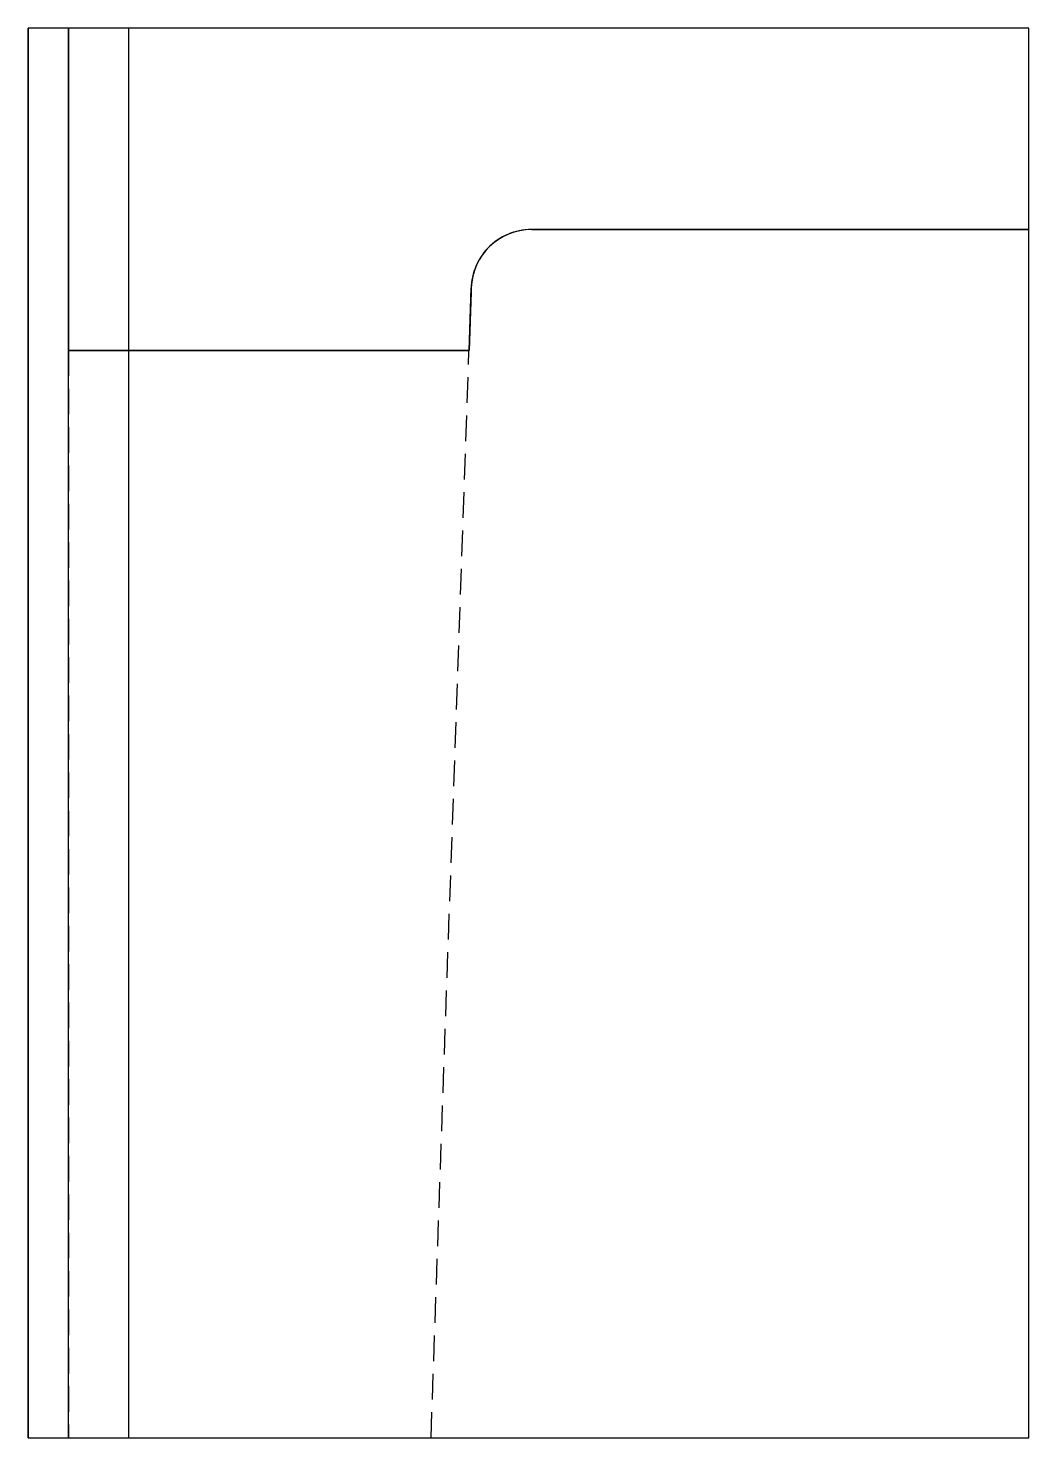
# Model space of a CAD drawing. Extents: x 0 to 248, y 0 to 350.
import ezdxf

# ---------------------------------------------------------------- set-up
doc = ezdxf.new("R2010")
doc.units = 0
doc.linetypes.add('HIDDEN', pattern=[9.525, 6.35, -3.175])
doc.layers.get('0').update_dxf_attribs({"linetype": 'CONTINUOUS'})

msp = doc.modelspace()

# ---------------------------------------------------------------- linework, layer by layer
at = {"linetype": 'CONTINUOUS'}
for p, q in [((248.39, 350), (0, 350)), ((0, 0), (0, 350)), ((10, 350), (0, 350)), ((0, 350), (0, 0)), ((10, 0), (10, 350)), ((10, 270), (10, 350)), ((10, 350), (10, 270)), ((248.39, 350), (10, 350)), ((25, 0), (25, 350)), ((248.39, 0), (248.39, 350)), ((248.39, 300), (248.39, 350)), ((248.39, 300), (124.92, 300)), ((124.96, 300), (248.39, 300)), ((248.39, 0), (248.39, 300)), ((109.43, 270), (109.97, 285.52)), ((109.93, 284.47), (109.43, 270)), ((109.43, 270), (10, 270)), ((10, 270), (109.43, 270)), ((0, 0), (248.39, 0)), ((0, 0), (248.39, 0))]:
    msp.add_line(p, q, dxfattribs=at)
at = {"linetype": 'HIDDEN'}
for p, q in [((10, 270), (10, 0)), ((100, 0), (109.42, 269.84)), ((10, 0), (100, 0))]:
    msp.add_line(p, q, dxfattribs=at)
at = {"linetype": 'CONTINUOUS'}
for centre, start, end in [((124.92, 285), 90.0024, 182.0249), ((124.96, 285), 90.0038, 178.0133)]:
    msp.add_arc(centre, 15, start, end, dxfattribs=at)

doc.saveas('drawing.dxf')
